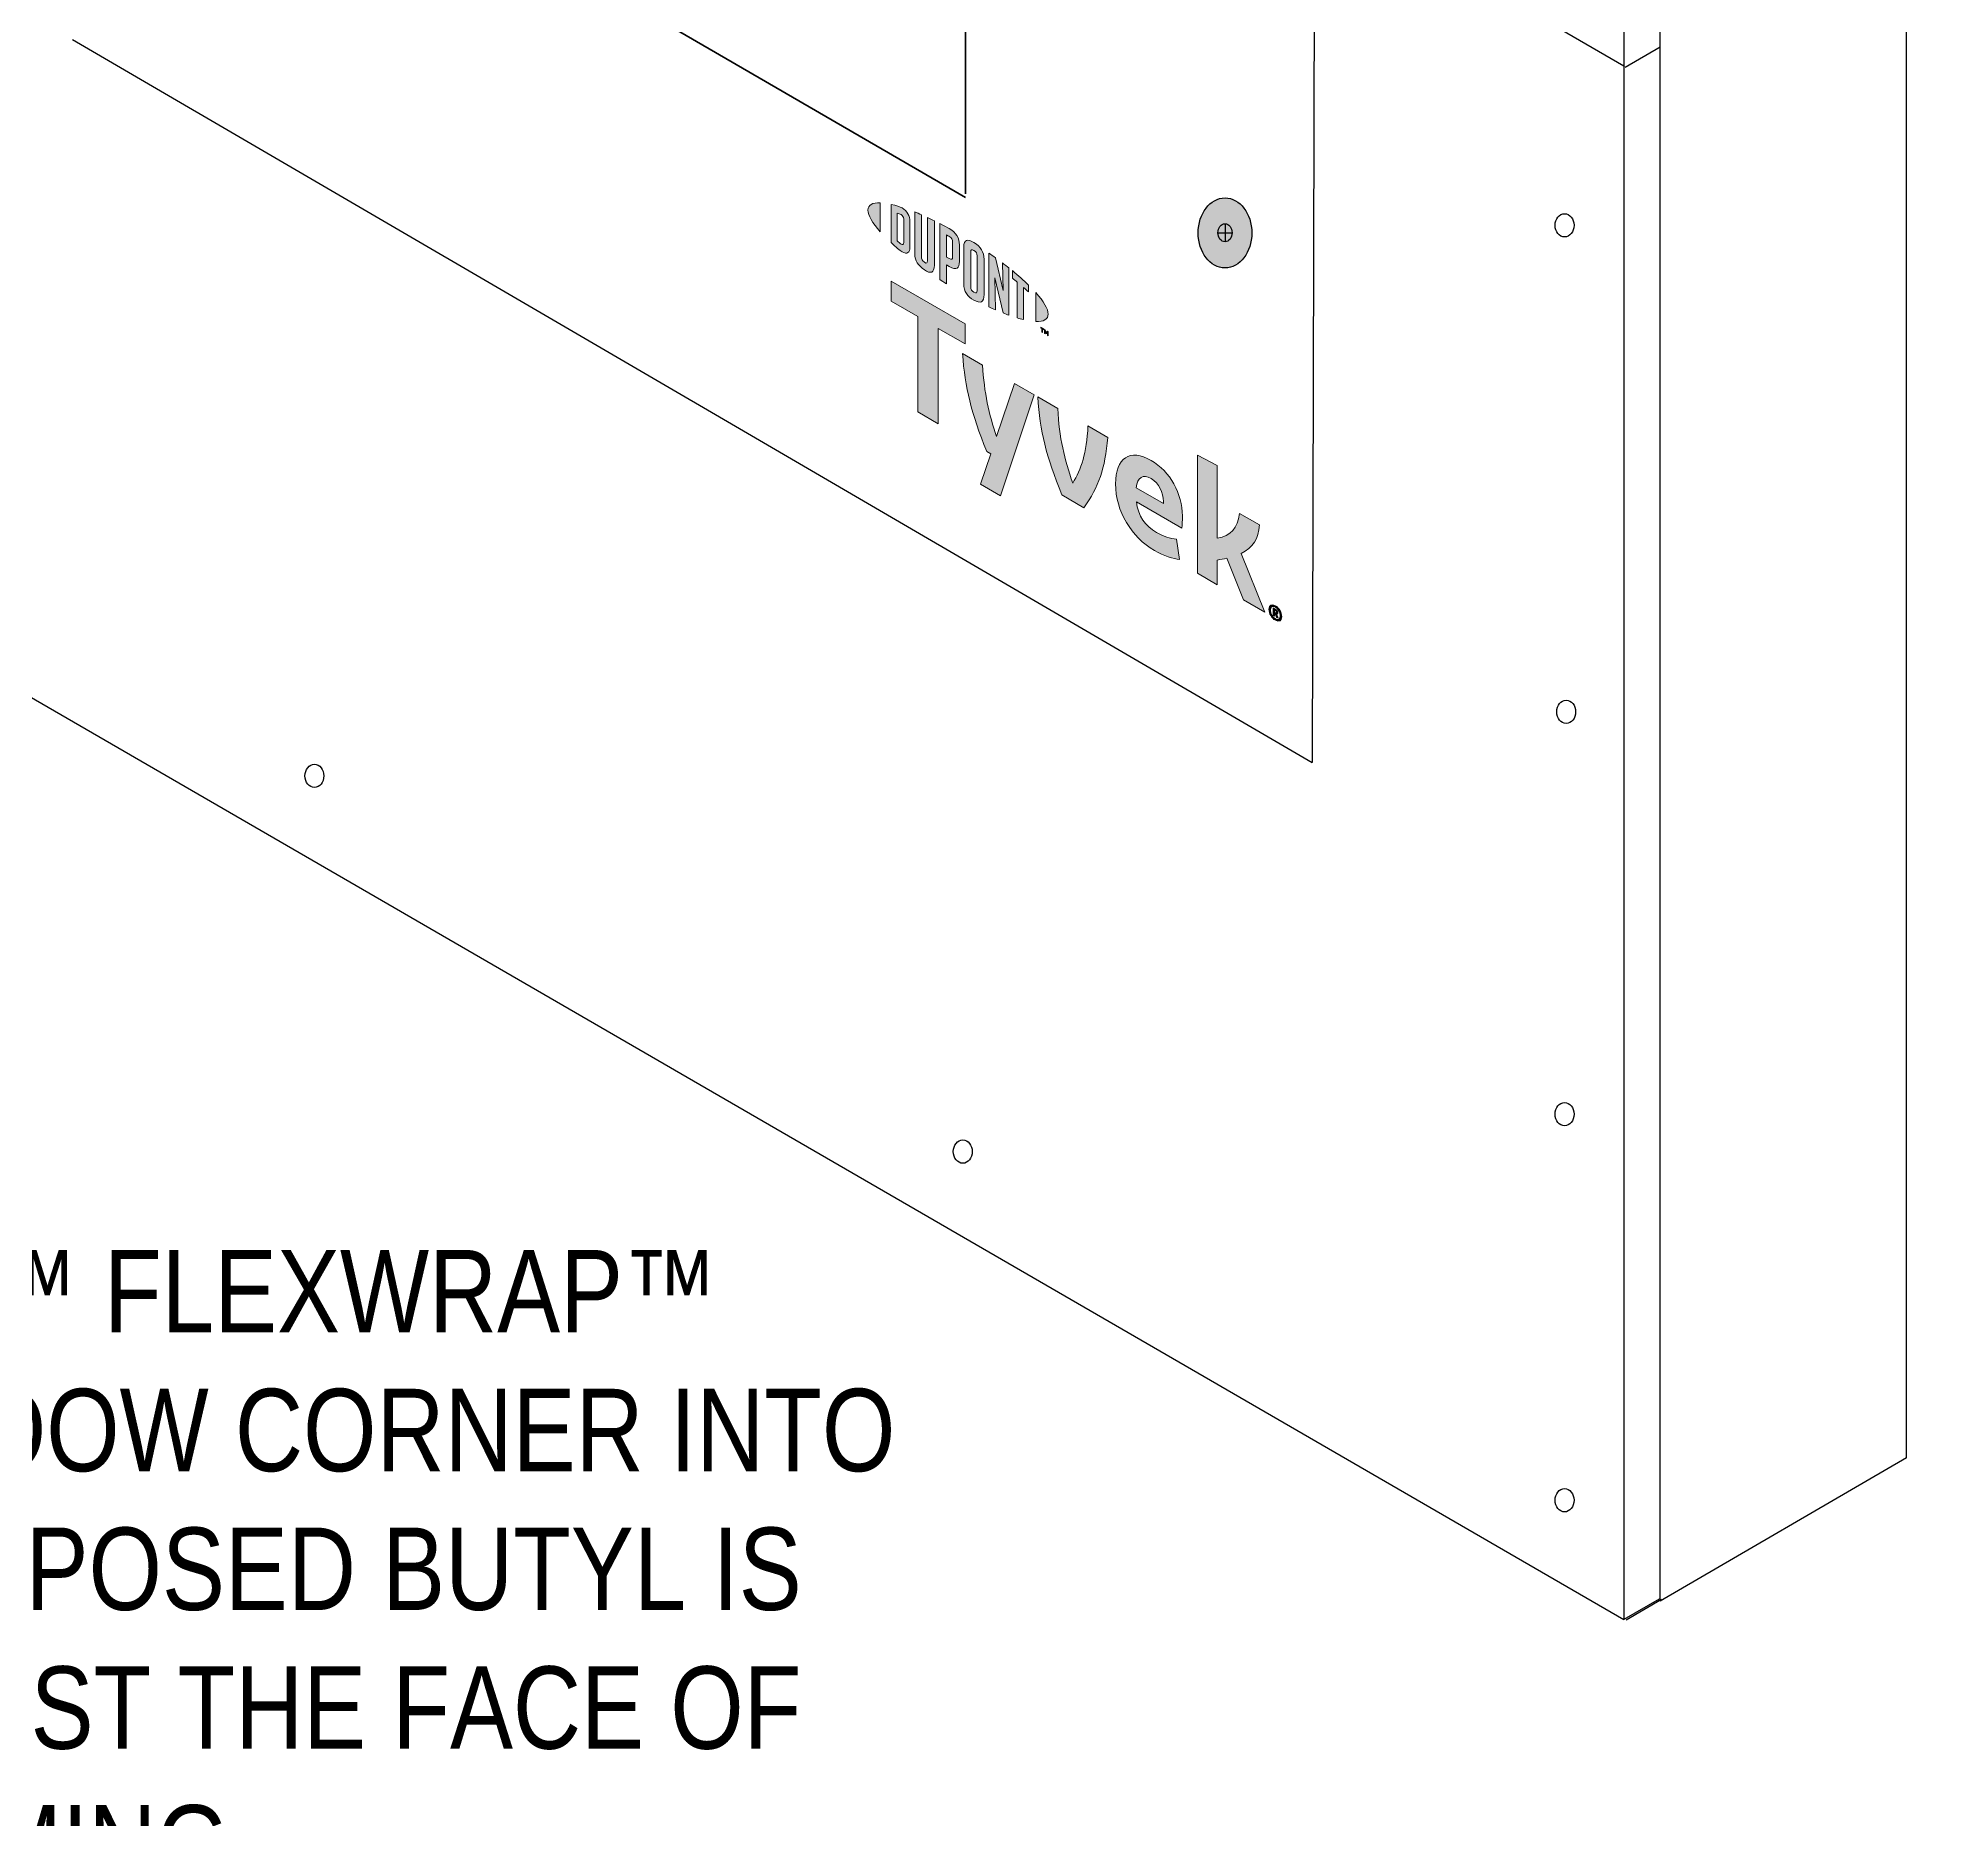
# Model space of a CAD drawing. Extents: x -1392 to 5791, y -3809 to 1722.
# Drawn here: x -924.9 to -663.8, y -48.7 to 194.6 of the extents above; entities that cross this region are included whole.
import ezdxf

# ---------------------------------------------------------------- set-up
doc = ezdxf.new("R2010")
doc.units = 0
doc.header["$MEASUREMENT"] = 0
for name, color, linetype, lineweight in [('.ATI-TEXT', 7, 'Continuous', 0), ('G-ANNO-TTLB', 7, 'Continuous', 0), ('TYVEK', 7, 'Continuous', 0), ('WALL SCRATCH', 7, 'Continuous', 0), ('X-REF - TRACED', 7, 'Continuous', 0)]:
    doc.layers.add(name, color=color, linetype=linetype, lineweight=lineweight)

# ---------------------------------------------------------------- blocks, each defined once
blk = doc.blocks.new('Block_42')
at = {"layer": '.ATI-TEXT', "char_height": 0.2, "attachment_point": 7}
for s, insert in [('\\C18;\\c0;\\FArial Narrow|b0|i0|c1;\\H11.249999;\\W1.000000;PLACE DUPONT™ FLEXWRAP™', (-1032.56, 17.71)), ('\\C18;\\c0;\\FArial Narrow|b0|i0|c1;\\H11.249999;\\W1.000000;RECESSED WINDOW CORNER INTO', (-1032.56, -1.24)), ('\\C18;\\c0;\\FArial Narrow|b0|i0|c1;\\H11.249999;\\W1.000000;OPENING  SO EXPOSED BUTYL IS', (-1032.56, -20.19)), ('\\C18;\\c0;\\FArial Narrow|b0|i0|c1;\\H11.249999;\\W1.000000;ADHERED AGAINST THE FACE OF', (-1032.55, -39.14)), ('\\C18;\\c0;\\FArial Narrow|b0|i0|c1;\\H11.249999;\\W1.000000;RECESSED FRAMING.', (-1032.56, -58.09))]:
    blk.add_mtext(s, dxfattribs=dict(at, insert=insert))
blk = doc.blocks.new('Block_291')
at = {"layer": 'WALL SCRATCH', "true_color": 0x003b71, "transparency": 33554687}
h = blk.add_hatch(color=156, dxfattribs=at)
h.dxf.hatch_style = 2
edge = h.paths.add_edge_path()
edge.add_ellipse((-911.17, 349.57), major_axis=(0, 4.78), ratio=0.766948, start_angle=0, end_angle=360)
at = {"layer": 'WALL SCRATCH', "color": 18, "lineweight": 25, "true_color": 0x080808}
for p, q in [((-911.17, 350.84), (-911.17, 348.37)), ((-912.15, 349.6), (-910.2, 349.6))]:
    blk.add_line(p, q, dxfattribs=at)
at = {"layer": 'WALL SCRATCH', "color": 8, "lineweight": 25, "true_color": 0x808080}
blk.add_lwpolyline([(-911.69, 353.99)], dxfattribs=at)
at = {"layer": 'WALL SCRATCH', "color": 18, "lineweight": 25, "true_color": 0x000000}
blk.add_ellipse((-911.17, 349.57), major_axis=(0, 4.78), ratio=0.766948, dxfattribs=at)
at = {"layer": 'WALL SCRATCH', "color": 18, "lineweight": 25, "true_color": 0x080808}
blk.add_ellipse((-911.17, 349.6), major_axis=(0, 1.23), ratio=0.788846, dxfattribs=at)
blk = doc.blocks.new('Block_292')
at = {"layer": 'WALL SCRATCH', "true_color": 0x003b71, "transparency": 33554687}
h = blk.add_hatch(color=156, dxfattribs=at)
h.dxf.hatch_style = 2
edge = h.paths.add_edge_path()
edge.add_ellipse((-911.17, 452.35), major_axis=(0, 4.78), ratio=0.766948, start_angle=0, end_angle=360)
at = {"layer": 'WALL SCRATCH', "color": 18, "lineweight": 25, "true_color": 0x080808}
blk.add_line((-911.17, 453.61), (-911.17, 451.14), dxfattribs=at)
at = {"layer": 'WALL SCRATCH', "color": 18, "lineweight": 25, "true_color": 0x000000}
blk.add_ellipse((-911.17, 452.35), major_axis=(0, 4.78), ratio=0.766948, dxfattribs=at)
at = {"layer": 'WALL SCRATCH', "color": 18, "lineweight": 25, "true_color": 0x080808}
blk.add_ellipse((-911.17, 452.38), major_axis=(0, 1.23), ratio=0.788846, dxfattribs=at)
blk = doc.blocks.new('Block_293')
at = {"layer": 'WALL SCRATCH', "true_color": 0x003b71, "transparency": 33554687}
h = blk.add_hatch(color=156, dxfattribs=at)
h.dxf.hatch_style = 2
edge = h.paths.add_edge_path()
edge.add_ellipse((-911.17, 246.8), major_axis=(0, 4.78), ratio=0.766948, start_angle=0, end_angle=360)
at = {"layer": 'WALL SCRATCH', "color": 18, "lineweight": 25, "true_color": 0x080808}
for p, q in [((-911.17, 248.06), (-911.17, 245.59)), ((-912.15, 246.83), (-910.2, 246.83))]:
    blk.add_line(p, q, dxfattribs=at)
at = {"layer": 'WALL SCRATCH', "color": 8, "lineweight": 25, "true_color": 0x808080}
blk.add_lwpolyline([(-911.69, 241.69)], dxfattribs=at)
at = {"layer": 'WALL SCRATCH', "color": 18, "lineweight": 25, "true_color": 0x000000}
blk.add_ellipse((-911.17, 246.8), major_axis=(0, 4.78), ratio=0.766948, dxfattribs=at)
at = {"layer": 'WALL SCRATCH', "color": 18, "lineweight": 25, "true_color": 0x080808}
blk.add_ellipse((-911.17, 246.83), major_axis=(0, 1.23), ratio=0.788846, dxfattribs=at)
blk = doc.blocks.new('Block_290')
at = {"layer": 'WALL SCRATCH'}
for name in ['Block_292', 'Block_291', 'Block_293']:
    blk.add_blockref(name, (0, 0), dxfattribs=at)
blk = doc.blocks.new('Block_295')
at = {"layer": 'WALL SCRATCH', "true_color": 0x003b71, "transparency": 33554687}
h = blk.add_hatch(color=156, dxfattribs=at)
h.dxf.hatch_style = 2
edge = h.paths.add_edge_path()
edge.add_ellipse((-762.79, 267.37), major_axis=(0, 4.78), ratio=0.766948, start_angle=0, end_angle=360)
at = {"layer": 'WALL SCRATCH', "color": 18, "lineweight": 25, "true_color": 0x080808}
for p, q in [((-763.77, 267.39), (-761.82, 267.39)), ((-762.79, 268.63), (-762.79, 266.16))]:
    blk.add_line(p, q, dxfattribs=at)
at = {"layer": 'WALL SCRATCH', "color": 8, "lineweight": 25, "true_color": 0x808080}
blk.add_lwpolyline([(-763.31, 271.78)], dxfattribs=at)
at = {"layer": 'WALL SCRATCH', "color": 18, "lineweight": 25, "true_color": 0x000000}
blk.add_ellipse((-762.79, 267.37), major_axis=(0, 4.78), ratio=0.766948, dxfattribs=at)
at = {"layer": 'WALL SCRATCH', "color": 18, "lineweight": 25, "true_color": 0x080808}
blk.add_ellipse((-762.79, 267.39), major_axis=(0, 1.23), ratio=0.788846, dxfattribs=at)
blk = doc.blocks.new('Block_296')
at = {"layer": 'WALL SCRATCH', "true_color": 0x003b71, "transparency": 33554687}
h = blk.add_hatch(color=156, dxfattribs=at)
h.dxf.hatch_style = 2
edge = h.paths.add_edge_path()
edge.add_ellipse((-762.79, 366.73), major_axis=(0, 4.78), ratio=0.766948, start_angle=0, end_angle=360)
at = {"layer": 'WALL SCRATCH', "color": 18, "lineweight": 25, "true_color": 0x080808}
blk.add_line((-762.79, 368), (-762.79, 365.53), dxfattribs=at)
at = {"layer": 'WALL SCRATCH', "color": 18, "lineweight": 25, "true_color": 0x000000}
blk.add_ellipse((-762.79, 366.73), major_axis=(0, 4.78), ratio=0.766948, dxfattribs=at)
at = {"layer": 'WALL SCRATCH', "color": 18, "lineweight": 25, "true_color": 0x080808}
blk.add_ellipse((-762.79, 366.76), major_axis=(0, 1.23), ratio=0.788846, dxfattribs=at)
blk = doc.blocks.new('Block_297')
at = {"layer": 'WALL SCRATCH', "true_color": 0x003b71, "transparency": 33554687}
h = blk.add_hatch(color=156, dxfattribs=at)
h.dxf.hatch_style = 2
edge = h.paths.add_edge_path()
edge.add_ellipse((-762.79, 168), major_axis=(0, 4.78), ratio=0.766948, start_angle=0, end_angle=360)
at = {"layer": 'WALL SCRATCH', "color": 18, "lineweight": 25, "true_color": 0x080808}
for p, q in [((-763.77, 168.03), (-761.82, 168.03)), ((-762.79, 169.26), (-762.79, 166.79))]:
    blk.add_line(p, q, dxfattribs=at)
at = {"layer": 'WALL SCRATCH', "color": 8, "lineweight": 25, "true_color": 0x808080}
blk.add_lwpolyline([(-763.31, 162.89)], dxfattribs=at)
at = {"layer": 'WALL SCRATCH', "color": 18, "lineweight": 25, "true_color": 0x000000}
blk.add_ellipse((-762.79, 168), major_axis=(0, 4.78), ratio=0.766948, dxfattribs=at)
at = {"layer": 'WALL SCRATCH', "color": 18, "lineweight": 25, "true_color": 0x080808}
blk.add_ellipse((-762.79, 168.03), major_axis=(0, 1.23), ratio=0.788846, dxfattribs=at)
blk = doc.blocks.new('Block_294')
at = {"layer": 'WALL SCRATCH'}
for name in ['Block_296', 'Block_295', 'Block_297']:
    blk.add_blockref(name, (0, 0), dxfattribs=at)
blk = doc.blocks.new('Block_289')
at = {"layer": 'WALL SCRATCH'}
for name in ['Block_290', 'Block_294']:
    blk.add_blockref(name, (0, 0), dxfattribs=at)
blk = doc.blocks.new('Block_702')
at = {"layer": 'X-REF - TRACED', "true_color": 0x848484, "transparency": 33554687}
h = blk.add_hatch(color=252, dxfattribs=at)
h.dxf.hatch_style = 2
edge = h.paths.add_edge_path()
edge.add_spline(control_points=[(-811.55, 171.12), (-811.55, 170.4), (-810.93, 169.37), (-809.87, 168.17), (-809.87, 168.17), (-809.87, 172.12), (-809.87, 172.12), (-810.93, 172.16), (-811.55, 171.84), (-811.55, 171.12)], knot_values=[0, 0, 0, 0, 1, 1, 1, 2, 2, 2, 3, 3, 3, 3], degree=3, periodic=0)
h = blk.add_hatch(color=252, dxfattribs=at)
h.dxf.hatch_style = 2
edge = h.paths.add_edge_path()
edge.add_spline(control_points=[(-806.66, 166.69), (-806.66, 166.39), (-806.82, 166.38), (-807.01, 166.49), (-807.16, 166.57), (-807.39, 166.77), (-807.57, 166.93), (-807.57, 166.93), (-807.57, 170.7), (-807.57, 170.7), (-807.39, 170.65), (-807.16, 170.58), (-807.01, 170.5), (-806.82, 170.39), (-806.66, 170.19), (-806.66, 169.89), (-806.66, 169.89), (-806.66, 166.69), (-806.66, 166.69)], knot_values=[0, 0, 0, 0, 1, 1, 1, 2, 2, 2, 3, 3, 3, 4, 4, 4, 5, 5, 5, 6, 6, 6, 6], degree=3, periodic=0)
edge = h.paths.add_edge_path()
edge.add_spline(control_points=[(-806.89, 171.41), (-807.18, 171.58), (-807.61, 171.73), (-808.39, 171.9), (-808.39, 171.9), (-808.39, 166.68), (-808.39, 166.68), (-807.71, 166.05), (-807.18, 165.6), (-806.89, 165.43), (-806.2, 165.04), (-805.81, 165.29), (-805.81, 166.07), (-805.81, 166.07), (-805.81, 169.54), (-805.81, 169.54), (-805.81, 170.31), (-806.2, 171.01), (-806.89, 171.41)], knot_values=[0, 0, 0, 0, 1, 1, 1, 2, 2, 2, 3, 3, 3, 4, 4, 4, 5, 5, 5, 6, 6, 6, 6], degree=3, periodic=0)
h = blk.add_hatch(color=252, dxfattribs=at)
h.dxf.hatch_style = 2
edge = h.paths.add_edge_path()
edge.add_spline(control_points=[(-803.42, 164.21), (-803.42, 163.9), (-803.51, 163.76), (-803.84, 164), (-804.16, 164.23), (-804.25, 164.44), (-804.25, 164.8), (-804.25, 164.8), (-804.25, 170.48), (-804.25, 170.48), (-804.46, 170.58), (-804.94, 170.78), (-805.15, 170.87), (-805.15, 170.87), (-805.15, 165.11), (-805.15, 165.11), (-805.15, 164.2), (-804.76, 163.62), (-803.84, 162.96), (-803, 162.37), (-802.48, 162.56), (-802.48, 163.58), (-802.48, 163.58), (-802.48, 169.65), (-802.48, 169.65), (-802.66, 169.74), (-803.23, 170.02), (-803.42, 170.1), (-803.42, 170.1), (-803.42, 164.21), (-803.42, 164.21)], knot_values=[0, 0, 0, 0, 1, 1, 1, 2, 2, 2, 3, 3, 3, 4, 4, 4, 5, 5, 5, 6, 6, 6, 7, 7, 7, 8, 8, 8, 9, 9, 9, 10, 10, 10, 10], degree=3, periodic=0)
h = blk.add_hatch(color=252, dxfattribs=at)
h.dxf.hatch_style = 2
edge = h.paths.add_edge_path()
edge.add_spline(control_points=[(-800, 164.73), (-800, 164.4), (-800.1, 164.29), (-800.48, 164.51), (-800.48, 164.51), (-800.81, 164.7), (-800.81, 164.7), (-800.81, 164.7), (-800.81, 167.72), (-800.81, 167.72), (-800.66, 167.64), (-800.59, 167.6), (-800.5, 167.55), (-800.09, 167.31), (-800, 167.08), (-800, 166.75), (-800, 166.75), (-800, 164.73), (-800, 164.73)], knot_values=[0, 0, 0, 0, 1, 1, 1, 2, 2, 2, 3, 3, 3, 4, 4, 4, 5, 5, 5, 6, 6, 6, 6], degree=3, periodic=0)
edge = h.paths.add_edge_path()
edge.add_spline(control_points=[(-800.44, 168.59), (-800.61, 168.68), (-801.2, 169), (-801.75, 169.28), (-801.75, 169.28), (-801.75, 161.63), (-801.75, 161.63), (-801.56, 161.51), (-801.07, 161.2), (-800.81, 161.04), (-800.81, 161.04), (-800.81, 163.64), (-800.81, 163.64), (-800.81, 163.64), (-800.44, 163.43), (-800.44, 163.43), (-799.46, 162.86), (-799.05, 163.13), (-799.05, 164.1), (-799.05, 164.1), (-799.05, 166.36), (-799.05, 166.36), (-799.05, 167.31), (-799.51, 168.05), (-800.44, 168.59)], knot_values=[0, 0, 0, 0, 1, 1, 1, 2, 2, 2, 3, 3, 3, 4, 4, 4, 5, 5, 5, 6, 6, 6, 7, 7, 7, 8, 8, 8, 8], degree=3, periodic=0)
h = blk.add_hatch(color=252, dxfattribs=at)
h.dxf.hatch_style = 2
edge = h.paths.add_edge_path()
edge.add_spline(control_points=[(-796.65, 160.12), (-796.65, 159.82), (-796.74, 159.71), (-797.07, 159.9), (-797.41, 160.08), (-797.5, 160.3), (-797.5, 160.62), (-797.5, 160.62), (-797.5, 165.39), (-797.5, 165.39), (-797.5, 165.7), (-797.41, 165.82), (-797.07, 165.61), (-796.74, 165.41), (-796.65, 165.2), (-796.65, 164.89), (-796.65, 164.89), (-796.65, 160.12), (-796.65, 160.12)], knot_values=[0, 0, 0, 0, 1, 1, 1, 2, 2, 2, 3, 3, 3, 4, 4, 4, 5, 5, 5, 6, 6, 6, 6], degree=3, periodic=0)
edge = h.paths.add_edge_path()
edge.add_spline(control_points=[(-797.07, 166.68), (-797.94, 167.23), (-798.46, 167.09), (-798.46, 166.08), (-798.46, 166.08), (-798.46, 161.08), (-798.46, 161.08), (-798.46, 160.01), (-797.99, 159.3), (-797.07, 158.82), (-796.17, 158.35), (-795.7, 158.47), (-795.7, 159.6), (-795.7, 159.6), (-795.7, 164.38), (-795.7, 164.38), (-795.7, 165.46), (-796.13, 166.09), (-797.07, 166.68)], knot_values=[0, 0, 0, 0, 1, 1, 1, 2, 2, 2, 3, 3, 3, 4, 4, 4, 5, 5, 5, 6, 6, 6, 6], degree=3, periodic=0)
h = blk.add_hatch(color=252, dxfattribs=at)
h.dxf.hatch_style = 2
edge = h.paths.add_edge_path()
edge.add_spline(control_points=[(-793.1, 160.13), (-793.1, 160.13), (-794.14, 164.62), (-794.14, 164.62), (-794.42, 164.82), (-794.76, 165.07), (-795.03, 165.25), (-795.03, 165.25), (-795.03, 157.9), (-795.03, 157.9), (-794.84, 157.81), (-794.37, 157.6), (-794.13, 157.5), (-794.13, 157.5), (-794.2, 161.87), (-794.2, 161.87), (-794.2, 161.87), (-793.1, 157.07), (-793.1, 157.07), (-792.86, 156.98), (-792.52, 156.85), (-792.3, 156.77), (-792.3, 156.77), (-792.3, 163.23), (-792.3, 163.23), (-792.53, 163.41), (-792.96, 163.74), (-793.16, 163.9), (-793.16, 163.9), (-793.1, 160.13), (-793.1, 160.13)], knot_values=[0, 0, 0, 0, 1, 1, 1, 2, 2, 2, 3, 3, 3, 4, 4, 4, 5, 5, 5, 6, 6, 6, 7, 7, 7, 8, 8, 8, 9, 9, 9, 10, 10, 10, 10], degree=3, periodic=0)
h = blk.add_hatch(color=252, dxfattribs=at)
h.dxf.hatch_style = 2
edge = h.paths.add_edge_path()
edge.add_spline(control_points=[(-791.83, 161.83), (-791.6, 161.65), (-791.37, 161.46), (-791.15, 161.28), (-791.15, 161.28), (-791.15, 156.39), (-791.15, 156.39), (-790.94, 156.33), (-790.56, 156.22), (-790.31, 156.16), (-790.31, 156.16), (-790.31, 160.56), (-790.31, 160.56), (-790.07, 160.35), (-789.84, 160.14), (-789.63, 159.95), (-789.63, 159.95), (-789.63, 160.89), (-789.63, 160.89), (-790.29, 161.54), (-791, 162.17), (-791.83, 162.85), (-791.83, 162.85), (-791.83, 161.83), (-791.83, 161.83)], knot_values=[0, 0, 0, 0, 1, 1, 1, 2, 2, 2, 3, 3, 3, 4, 4, 4, 5, 5, 5, 6, 6, 6, 7, 7, 7, 8, 8, 8, 8], degree=3, periodic=0)
h = blk.add_hatch(color=252, dxfattribs=at)
h.dxf.hatch_style = 2
edge = h.paths.add_edge_path()
edge.add_spline(control_points=[(-786.94, 156.92), (-786.94, 156.19), (-787.55, 155.87), (-788.62, 155.91), (-788.62, 155.91), (-788.62, 159.85), (-788.62, 159.85), (-787.55, 158.66), (-786.94, 157.63), (-786.94, 156.92)], knot_values=[0, 0, 0, 0, 1, 1, 1, 2, 2, 2, 3, 3, 3, 3], degree=3, periodic=0)
h = blk.add_hatch(color=252, dxfattribs=at)
h.dxf.hatch_style = 2
edge = h.paths.add_edge_path()
edge.add_spline(control_points=[(-787.44, 154.83), (-787.44, 154.83), (-787.34, 154.77), (-787.34, 154.77), (-787.34, 154.77), (-787.19, 154.42), (-787.19, 154.42), (-787.19, 154.42), (-787.04, 154.6), (-787.04, 154.6), (-787.04, 154.6), (-786.94, 154.54), (-786.94, 154.54), (-786.94, 154.54), (-786.94, 153.97), (-786.94, 153.97), (-786.94, 153.97), (-787.03, 154.03), (-787.03, 154.03), (-787.03, 154.03), (-787.03, 154.43), (-787.03, 154.43), (-787.03, 154.43), (-787.18, 154.25), (-787.18, 154.25), (-787.18, 154.25), (-787.19, 154.25), (-787.19, 154.25), (-787.19, 154.25), (-787.35, 154.61), (-787.35, 154.61), (-787.35, 154.61), (-787.35, 154.21), (-787.35, 154.21), (-787.35, 154.21), (-787.44, 154.26), (-787.44, 154.26), (-787.44, 154.26), (-787.44, 154.83), (-787.44, 154.83)], knot_values=[0, 0, 0, 0, 1, 1, 1, 2, 2, 2, 3, 3, 3, 4, 4, 4, 5, 5, 5, 6, 6, 6, 7, 7, 7, 8, 8, 8, 9, 9, 9, 10, 10, 10, 11, 11, 11, 12, 12, 12, 13, 13, 13, 13], degree=3, periodic=0)
edge = h.paths.add_edge_path()
edge.add_spline(control_points=[(-787.79, 154.93), (-787.79, 154.93), (-787.94, 155.02), (-787.94, 155.02), (-787.94, 155.02), (-787.94, 155.12), (-787.94, 155.12), (-787.94, 155.12), (-787.54, 154.89), (-787.54, 154.89), (-787.54, 154.89), (-787.54, 154.79), (-787.54, 154.79), (-787.54, 154.79), (-787.7, 154.88), (-787.7, 154.88), (-787.7, 154.88), (-787.7, 154.41), (-787.7, 154.41), (-787.7, 154.41), (-787.79, 154.47), (-787.79, 154.47), (-787.79, 154.47), (-787.79, 154.93), (-787.79, 154.93)], knot_values=[0, 0, 0, 0, 1, 1, 1, 2, 2, 2, 3, 3, 3, 4, 4, 4, 5, 5, 5, 6, 6, 6, 7, 7, 7, 8, 8, 8, 8], degree=3, periodic=0)
at = {"layer": 'X-REF - TRACED'}
for points, knots in [([(-811.55, 171.12), (-811.55, 170.4), (-810.93, 169.37), (-809.87, 168.17), (-809.87, 168.17), (-809.87, 172.12), (-809.87, 172.12), (-810.93, 172.16), (-811.55, 171.84), (-811.55, 171.12)], [0, 0, 0, 0, 1, 1, 1, 2, 2, 2, 3, 3, 3, 3]), ([(-806.89, 171.41), (-807.18, 171.58), (-807.61, 171.73), (-808.39, 171.9), (-808.39, 171.9), (-808.39, 166.68), (-808.39, 166.68), (-807.71, 166.05), (-807.18, 165.6), (-806.89, 165.43), (-806.2, 165.04), (-805.81, 165.29), (-805.81, 166.07), (-805.81, 166.07), (-805.81, 169.54), (-805.81, 169.54), (-805.81, 170.31), (-806.2, 171.01), (-806.89, 171.41)], [0, 0, 0, 0, 1, 1, 1, 2, 2, 2, 3, 3, 3, 4, 4, 4, 5, 5, 5, 6, 6, 6, 6]), ([(-806.66, 166.69), (-806.66, 166.39), (-806.82, 166.38), (-807.01, 166.49), (-807.16, 166.57), (-807.39, 166.77), (-807.57, 166.93), (-807.57, 166.93), (-807.57, 170.7), (-807.57, 170.7), (-807.39, 170.65), (-807.16, 170.58), (-807.01, 170.5), (-806.82, 170.39), (-806.66, 170.19), (-806.66, 169.89), (-806.66, 169.89), (-806.66, 166.69), (-806.66, 166.69)], [0, 0, 0, 0, 1, 1, 1, 2, 2, 2, 3, 3, 3, 4, 4, 4, 5, 5, 5, 6, 6, 6, 6]), ([(-803.42, 164.21), (-803.42, 163.9), (-803.51, 163.76), (-803.84, 164), (-804.16, 164.23), (-804.25, 164.44), (-804.25, 164.8), (-804.25, 164.8), (-804.25, 170.48), (-804.25, 170.48), (-804.46, 170.58), (-804.94, 170.78), (-805.15, 170.87), (-805.15, 170.87), (-805.15, 165.11), (-805.15, 165.11), (-805.15, 164.2), (-804.76, 163.62), (-803.84, 162.96), (-803, 162.37), (-802.48, 162.56), (-802.48, 163.58), (-802.48, 163.58), (-802.48, 169.65), (-802.48, 169.65), (-802.66, 169.74), (-803.23, 170.02), (-803.42, 170.1), (-803.42, 170.1), (-803.42, 164.21), (-803.42, 164.21)], [0, 0, 0, 0, 1, 1, 1, 2, 2, 2, 3, 3, 3, 4, 4, 4, 5, 5, 5, 6, 6, 6, 7, 7, 7, 8, 8, 8, 9, 9, 9, 10, 10, 10, 10]), ([(-800.44, 168.59), (-800.61, 168.68), (-801.2, 169), (-801.75, 169.28), (-801.75, 169.28), (-801.75, 161.63), (-801.75, 161.63), (-801.56, 161.51), (-801.07, 161.2), (-800.81, 161.04), (-800.81, 161.04), (-800.81, 163.64), (-800.81, 163.64), (-800.81, 163.64), (-800.44, 163.43), (-800.44, 163.43), (-799.46, 162.86), (-799.05, 163.13), (-799.05, 164.1), (-799.05, 164.1), (-799.05, 166.36), (-799.05, 166.36), (-799.05, 167.31), (-799.51, 168.05), (-800.44, 168.59)], [0, 0, 0, 0, 1, 1, 1, 2, 2, 2, 3, 3, 3, 4, 4, 4, 5, 5, 5, 6, 6, 6, 7, 7, 7, 8, 8, 8, 8]), ([(-800, 164.73), (-800, 164.4), (-800.1, 164.29), (-800.48, 164.51), (-800.48, 164.51), (-800.81, 164.7), (-800.81, 164.7), (-800.81, 164.7), (-800.81, 167.72), (-800.81, 167.72), (-800.66, 167.64), (-800.59, 167.6), (-800.5, 167.55), (-800.09, 167.31), (-800, 167.08), (-800, 166.75), (-800, 166.75), (-800, 164.73), (-800, 164.73)], [0, 0, 0, 0, 1, 1, 1, 2, 2, 2, 3, 3, 3, 4, 4, 4, 5, 5, 5, 6, 6, 6, 6]), ([(-797.07, 166.68), (-797.94, 167.23), (-798.46, 167.09), (-798.46, 166.08), (-798.46, 166.08), (-798.46, 161.08), (-798.46, 161.08), (-798.46, 160.01), (-797.99, 159.3), (-797.07, 158.82), (-796.17, 158.35), (-795.7, 158.47), (-795.7, 159.6), (-795.7, 159.6), (-795.7, 164.38), (-795.7, 164.38), (-795.7, 165.46), (-796.13, 166.09), (-797.07, 166.68)], [0, 0, 0, 0, 1, 1, 1, 2, 2, 2, 3, 3, 3, 4, 4, 4, 5, 5, 5, 6, 6, 6, 6]), ([(-796.65, 160.12), (-796.65, 159.82), (-796.74, 159.71), (-797.07, 159.9), (-797.41, 160.08), (-797.5, 160.3), (-797.5, 160.62), (-797.5, 160.62), (-797.5, 165.39), (-797.5, 165.39), (-797.5, 165.7), (-797.41, 165.82), (-797.07, 165.61), (-796.74, 165.41), (-796.65, 165.2), (-796.65, 164.89), (-796.65, 164.89), (-796.65, 160.12), (-796.65, 160.12)], [0, 0, 0, 0, 1, 1, 1, 2, 2, 2, 3, 3, 3, 4, 4, 4, 5, 5, 5, 6, 6, 6, 6]), ([(-793.1, 160.13), (-793.1, 160.13), (-794.14, 164.62), (-794.14, 164.62), (-794.42, 164.82), (-794.76, 165.07), (-795.03, 165.25), (-795.03, 165.25), (-795.03, 157.9), (-795.03, 157.9), (-794.84, 157.81), (-794.37, 157.6), (-794.13, 157.5), (-794.13, 157.5), (-794.2, 161.87), (-794.2, 161.87), (-794.2, 161.87), (-793.1, 157.07), (-793.1, 157.07), (-792.86, 156.98), (-792.52, 156.85), (-792.3, 156.77), (-792.3, 156.77), (-792.3, 163.23), (-792.3, 163.23), (-792.53, 163.41), (-792.96, 163.74), (-793.16, 163.9), (-793.16, 163.9), (-793.1, 160.13), (-793.1, 160.13)], [0, 0, 0, 0, 1, 1, 1, 2, 2, 2, 3, 3, 3, 4, 4, 4, 5, 5, 5, 6, 6, 6, 7, 7, 7, 8, 8, 8, 9, 9, 9, 10, 10, 10, 10]), ([(-791.83, 161.83), (-791.6, 161.65), (-791.37, 161.46), (-791.15, 161.28), (-791.15, 161.28), (-791.15, 156.39), (-791.15, 156.39), (-790.94, 156.33), (-790.56, 156.22), (-790.31, 156.16), (-790.31, 156.16), (-790.31, 160.56), (-790.31, 160.56), (-790.07, 160.35), (-789.84, 160.14), (-789.63, 159.95), (-789.63, 159.95), (-789.63, 160.89), (-789.63, 160.89), (-790.29, 161.54), (-791, 162.17), (-791.83, 162.85), (-791.83, 162.85), (-791.83, 161.83), (-791.83, 161.83)], [0, 0, 0, 0, 1, 1, 1, 2, 2, 2, 3, 3, 3, 4, 4, 4, 5, 5, 5, 6, 6, 6, 7, 7, 7, 8, 8, 8, 8]), ([(-786.94, 156.92), (-786.94, 156.19), (-787.55, 155.87), (-788.62, 155.91), (-788.62, 155.91), (-788.62, 159.85), (-788.62, 159.85), (-787.55, 158.66), (-786.94, 157.63), (-786.94, 156.92)], [0, 0, 0, 0, 1, 1, 1, 2, 2, 2, 3, 3, 3, 3]), ([(-787.79, 154.93), (-787.79, 154.93), (-787.94, 155.02), (-787.94, 155.02), (-787.94, 155.02), (-787.94, 155.12), (-787.94, 155.12), (-787.94, 155.12), (-787.54, 154.89), (-787.54, 154.89), (-787.54, 154.89), (-787.54, 154.79), (-787.54, 154.79), (-787.54, 154.79), (-787.7, 154.88), (-787.7, 154.88), (-787.7, 154.88), (-787.7, 154.41), (-787.7, 154.41), (-787.7, 154.41), (-787.79, 154.47), (-787.79, 154.47), (-787.79, 154.47), (-787.79, 154.93), (-787.79, 154.93)], [0, 0, 0, 0, 1, 1, 1, 2, 2, 2, 3, 3, 3, 4, 4, 4, 5, 5, 5, 6, 6, 6, 7, 7, 7, 8, 8, 8, 8]), ([(-787.44, 154.83), (-787.44, 154.83), (-787.34, 154.77), (-787.34, 154.77), (-787.34, 154.77), (-787.19, 154.42), (-787.19, 154.42), (-787.19, 154.42), (-787.04, 154.6), (-787.04, 154.6), (-787.04, 154.6), (-786.94, 154.54), (-786.94, 154.54), (-786.94, 154.54), (-786.94, 153.97), (-786.94, 153.97), (-786.94, 153.97), (-787.03, 154.03), (-787.03, 154.03), (-787.03, 154.03), (-787.03, 154.43), (-787.03, 154.43), (-787.03, 154.43), (-787.18, 154.25), (-787.18, 154.25), (-787.18, 154.25), (-787.19, 154.25), (-787.19, 154.25), (-787.19, 154.25), (-787.35, 154.61), (-787.35, 154.61), (-787.35, 154.61), (-787.35, 154.21), (-787.35, 154.21), (-787.35, 154.21), (-787.44, 154.26), (-787.44, 154.26), (-787.44, 154.26), (-787.44, 154.83), (-787.44, 154.83)], [0, 0, 0, 0, 1, 1, 1, 2, 2, 2, 3, 3, 3, 4, 4, 4, 5, 5, 5, 6, 6, 6, 7, 7, 7, 8, 8, 8, 9, 9, 9, 10, 10, 10, 11, 11, 11, 12, 12, 12, 13, 13, 13, 13])]:
    blk.add_open_spline(points, degree=3, knots=knots, dxfattribs=at)
blk = doc.blocks.new('Block_706')
at = {"layer": 'X-REF - TRACED', "true_color": 0x848484, "transparency": 33554687}
h = blk.add_hatch(color=252, dxfattribs=at)
h.dxf.hatch_style = 2
h.paths.add_polyline_path([(-798.29, 155.59), (-808.39, 161.42), (-808.39, 158.68), (-804.74, 156.57), (-804.74, 143.57), (-801.94, 141.95), (-801.94, 154.95), (-798.29, 152.84)])
h = blk.add_hatch(color=252, dxfattribs=at)
h.dxf.hatch_style = 2
edge = h.paths.add_edge_path()
edge.add_spline(control_points=[(-781.5, 141.64), (-781.68, 137.9), (-782.42, 135.72), (-783.58, 133.85), (-784.7, 137.04), (-785.42, 140.06), (-785.64, 144.03), (-785.64, 144.03), (-788.36, 145.61), (-788.36, 145.61), (-788.07, 140.92), (-787.19, 137.51), (-785.07, 132.22), (-785.07, 132.22), (-782.07, 130.48), (-782.07, 130.48), (-780.03, 133.37), (-779.18, 135.79), (-778.79, 140.08), (-778.79, 140.08), (-781.5, 141.64), (-781.5, 141.64)], knot_values=[0, 0, 0, 0, 1, 1, 1, 2, 2, 2, 3, 3, 3, 4, 4, 4, 5, 5, 5, 6, 6, 6, 7, 7, 7, 7], degree=3, periodic=0)
h = blk.add_hatch(color=252, dxfattribs=at)
h.dxf.hatch_style = 2
edge = h.paths.add_edge_path()
edge.add_spline(control_points=[(-774.93, 133.2), (-774.93, 133.2), (-771.2, 131.04), (-771.2, 131.04), (-771.2, 131.04), (-771.2, 131.31), (-771.2, 131.31), (-771.2, 132.57), (-771.79, 133.84), (-772.87, 134.46), (-774.01, 135.11), (-774.75, 134.62), (-774.93, 133.2)], knot_values=[0, 0, 0, 0, 1, 1, 1, 2, 2, 2, 3, 3, 3, 4, 4, 4, 4], degree=3, periodic=0)
edge = h.paths.add_edge_path()
edge.add_spline(control_points=[(-768.99, 123.42), (-769.85, 123.47), (-771.12, 123.89), (-772.42, 124.64), (-775.58, 126.47), (-777.73, 130), (-777.73, 133.74), (-777.73, 137.31), (-775.75, 138.6), (-772.87, 136.93), (-770.3, 135.45), (-768.61, 132.38), (-768.61, 129.37), (-768.61, 128.7), (-768.65, 128.13), (-768.69, 127.71), (-768.69, 127.71), (-774.89, 131.29), (-774.89, 131.29), (-774.64, 129.34), (-773.71, 128), (-772.14, 127.09), (-771.18, 126.54), (-770.26, 126.25), (-769.42, 126.17), (-769.42, 126.17), (-768.99, 123.42), (-768.99, 123.42)], knot_values=[0, 0, 0, 0, 1, 1, 1, 2, 2, 2, 3, 3, 3, 4, 4, 4, 5, 5, 5, 6, 6, 6, 7, 7, 7, 8, 8, 8, 9, 9, 9, 9], degree=3, periodic=0)
h = blk.add_hatch(color=252, dxfattribs=at)
h.dxf.hatch_style = 2
edge = h.paths.add_edge_path()
edge.add_spline(control_points=[(-760.59, 124.22), (-760.59, 124.22), (-757.34, 116.2), (-757.34, 116.2), (-757.34, 116.2), (-760.28, 117.9), (-760.28, 117.9), (-760.28, 117.9), (-762.53, 123.59), (-762.53, 123.59), (-762.95, 123.49), (-763.38, 123.4), (-763.85, 123.34), (-763.85, 123.34), (-763.85, 119.96), (-763.85, 119.96), (-763.85, 119.96), (-766.55, 121.53), (-766.55, 121.53), (-766.55, 121.53), (-766.55, 137.65), (-766.55, 137.65), (-766.55, 137.65), (-763.85, 136.24), (-763.85, 136.24), (-763.85, 136.24), (-763.85, 126.33), (-763.85, 126.33), (-762, 126.63), (-761.1, 127.69), (-760.79, 129.69), (-760.79, 129.69), (-758.1, 128.13), (-758.1, 128.13), (-758.16, 126.24), (-759.02, 125), (-760.59, 124.22)], knot_values=[0, 0, 0, 0, 1, 1, 1, 2, 2, 2, 3, 3, 3, 4, 4, 4, 5, 5, 5, 6, 6, 6, 7, 7, 7, 8, 8, 8, 9, 9, 9, 10, 10, 10, 11, 11, 11, 12, 12, 12, 12], degree=3, periodic=0)
at = {"layer": 'X-REF - TRACED'}
blk.add_lwpolyline([(-798.29, 155.59), (-808.39, 161.42), (-808.39, 158.68), (-804.74, 156.57), (-804.74, 143.57), (-801.94, 141.95), (-801.94, 154.95), (-798.29, 152.84)], close=True, dxfattribs=at)
for points, knots in [([(-781.5, 141.64), (-781.68, 137.9), (-782.42, 135.72), (-783.58, 133.85), (-784.7, 137.04), (-785.42, 140.06), (-785.64, 144.03), (-785.64, 144.03), (-788.36, 145.61), (-788.36, 145.61), (-788.07, 140.92), (-787.19, 137.51), (-785.07, 132.22), (-785.07, 132.22), (-782.07, 130.48), (-782.07, 130.48), (-780.03, 133.37), (-779.18, 135.79), (-778.79, 140.08), (-778.79, 140.08), (-781.5, 141.64), (-781.5, 141.64)], [0, 0, 0, 0, 1, 1, 1, 2, 2, 2, 3, 3, 3, 4, 4, 4, 5, 5, 5, 6, 6, 6, 7, 7, 7, 7]), ([(-768.99, 123.42), (-769.85, 123.47), (-771.12, 123.89), (-772.42, 124.64), (-775.58, 126.47), (-777.73, 130), (-777.73, 133.74), (-777.73, 137.31), (-775.75, 138.6), (-772.87, 136.93), (-770.3, 135.45), (-768.61, 132.38), (-768.61, 129.37), (-768.61, 128.7), (-768.65, 128.13), (-768.69, 127.71), (-768.69, 127.71), (-774.89, 131.29), (-774.89, 131.29), (-774.64, 129.34), (-773.71, 128), (-772.14, 127.09), (-771.18, 126.54), (-770.26, 126.25), (-769.42, 126.17), (-769.42, 126.17), (-768.99, 123.42), (-768.99, 123.42)], [0, 0, 0, 0, 1, 1, 1, 2, 2, 2, 3, 3, 3, 4, 4, 4, 5, 5, 5, 6, 6, 6, 7, 7, 7, 8, 8, 8, 9, 9, 9, 9]), ([(-760.59, 124.22), (-760.59, 124.22), (-757.34, 116.2), (-757.34, 116.2), (-757.34, 116.2), (-760.28, 117.9), (-760.28, 117.9), (-760.28, 117.9), (-762.53, 123.59), (-762.53, 123.59), (-762.95, 123.49), (-763.38, 123.4), (-763.85, 123.34), (-763.85, 123.34), (-763.85, 119.96), (-763.85, 119.96), (-763.85, 119.96), (-766.55, 121.53), (-766.55, 121.53), (-766.55, 121.53), (-766.55, 137.65), (-766.55, 137.65), (-766.55, 137.65), (-763.85, 136.24), (-763.85, 136.24), (-763.85, 136.24), (-763.85, 126.33), (-763.85, 126.33), (-762, 126.63), (-761.1, 127.69), (-760.79, 129.69), (-760.79, 129.69), (-758.1, 128.13), (-758.1, 128.13), (-758.16, 126.24), (-759.02, 125), (-760.59, 124.22)], [0, 0, 0, 0, 1, 1, 1, 2, 2, 2, 3, 3, 3, 4, 4, 4, 5, 5, 5, 6, 6, 6, 7, 7, 7, 8, 8, 8, 9, 9, 9, 10, 10, 10, 11, 11, 11, 12, 12, 12, 12]), ([(-774.93, 133.2), (-774.93, 133.2), (-771.2, 131.04), (-771.2, 131.04), (-771.2, 131.04), (-771.2, 131.31), (-771.2, 131.31), (-771.2, 132.57), (-771.79, 133.84), (-772.87, 134.46), (-774.01, 135.11), (-774.75, 134.62), (-774.93, 133.2)], [0, 0, 0, 0, 1, 1, 1, 2, 2, 2, 3, 3, 3, 4, 4, 4, 4])]:
    blk.add_open_spline(points, degree=3, knots=knots, dxfattribs=at)
blk = doc.blocks.new('Block_705')
at = {"layer": 'X-REF - TRACED', "true_color": 0x848484, "transparency": 33554687}
h = blk.add_hatch(color=252, dxfattribs=at)
h.dxf.hatch_style = 2
edge = h.paths.add_edge_path()
edge.add_spline(control_points=[(-791.55, 147.45), (-791.55, 147.45), (-793.98, 140.2), (-793.98, 140.2), (-795.01, 143.23), (-795.69, 146.16), (-795.89, 149.95), (-795.89, 149.95), (-798.62, 151.53), (-798.62, 151.53), (-798.32, 146.84), (-797.44, 143.43), (-795.32, 138.14), (-795.32, 138.14), (-794.78, 137.82), (-794.78, 137.82), (-794.78, 137.82), (-796.17, 133.68), (-796.17, 133.68), (-796.17, 133.68), (-793.46, 132.12), (-793.46, 132.12), (-793.46, 132.12), (-788.84, 145.88), (-788.84, 145.88), (-788.84, 145.88), (-791.55, 147.45), (-791.55, 147.45)], knot_values=[0, 0, 0, 0, 1, 1, 1, 2, 2, 2, 3, 3, 3, 4, 4, 4, 5, 5, 5, 6, 6, 6, 7, 7, 7, 8, 8, 8, 9, 9, 9, 9], degree=3, periodic=0)
at = {"layer": 'X-REF - TRACED'}
blk.add_open_spline([(-791.55, 147.45), (-791.55, 147.45), (-793.98, 140.2), (-793.98, 140.2), (-795.01, 143.23), (-795.69, 146.16), (-795.89, 149.95), (-795.89, 149.95), (-798.62, 151.53), (-798.62, 151.53), (-798.32, 146.84), (-797.44, 143.43), (-795.32, 138.14), (-795.32, 138.14), (-794.78, 137.82), (-794.78, 137.82), (-794.78, 137.82), (-796.17, 133.68), (-796.17, 133.68), (-796.17, 133.68), (-793.46, 132.12), (-793.46, 132.12), (-793.46, 132.12), (-788.84, 145.88), (-788.84, 145.88), (-788.84, 145.88), (-791.55, 147.45), (-791.55, 147.45)], degree=3, knots=[0, 0, 0, 0, 1, 1, 1, 2, 2, 2, 3, 3, 3, 4, 4, 4, 5, 5, 5, 6, 6, 6, 7, 7, 7, 8, 8, 8, 9, 9, 9, 9], dxfattribs=at)
blk.add_blockref('Block_706', (0, 0), dxfattribs=at)
blk = doc.blocks.new('Block_707')
at = {"layer": 'X-REF - TRACED', "true_color": 0x848484, "transparency": 33554687}
h = blk.add_hatch(color=252, dxfattribs=at)
h.dxf.hatch_style = 2
edge = h.paths.add_edge_path()
edge.add_spline(control_points=[(-756.04, 116.51), (-756.04, 116.51), (-756.04, 116.22), (-756.04, 116.22), (-756.04, 116.22), (-755.93, 116.15), (-755.93, 116.15), (-755.82, 116.09), (-755.76, 116.09), (-755.76, 116.2), (-755.76, 116.32), (-755.82, 116.39), (-755.93, 116.45), (-755.93, 116.45), (-756.04, 116.51), (-756.04, 116.51)], knot_values=[0, 0, 0, 0, 1, 1, 1, 2, 2, 2, 3, 3, 3, 4, 4, 4, 5, 5, 5, 5], degree=3, periodic=0)
edge = h.paths.add_edge_path()
edge.add_spline(control_points=[(-756.23, 116.81), (-756.23, 116.81), (-755.93, 116.64), (-755.93, 116.64), (-755.69, 116.5), (-755.57, 116.3), (-755.57, 116.1), (-755.57, 115.96), (-755.63, 115.89), (-755.74, 115.9), (-755.69, 115.74), (-755.61, 115.57), (-755.51, 115.38), (-755.51, 115.38), (-755.74, 115.51), (-755.74, 115.51), (-755.82, 115.68), (-755.89, 115.83), (-755.94, 115.98), (-755.94, 115.98), (-756.04, 116.04), (-756.04, 116.04), (-756.04, 116.04), (-756.04, 115.68), (-756.04, 115.68), (-756.04, 115.68), (-756.23, 115.79), (-756.23, 115.79), (-756.23, 115.79), (-756.23, 116.81), (-756.23, 116.81)], knot_values=[0, 0, 0, 0, 1, 1, 1, 2, 2, 2, 3, 3, 3, 4, 4, 4, 5, 5, 5, 6, 6, 6, 7, 7, 7, 8, 8, 8, 9, 9, 9, 10, 10, 10, 10], degree=3, periodic=0)
edge = h.paths.add_edge_path()
edge.add_spline(control_points=[(-755.91, 116.89), (-756.34, 117.14), (-756.58, 117), (-756.58, 116.49), (-756.58, 115.98), (-756.34, 115.56), (-755.91, 115.31), (-755.49, 115.07), (-755.24, 115.2), (-755.24, 115.72), (-755.24, 116.22), (-755.49, 116.65), (-755.91, 116.89)], knot_values=[0, 0, 0, 0, 1, 1, 1, 2, 2, 2, 3, 3, 3, 4, 4, 4, 4], degree=3, periodic=0)
edge = h.paths.add_edge_path()
edge.add_spline(control_points=[(-755.91, 117.1), (-755.39, 116.79), (-755.04, 116.2), (-755.04, 115.6), (-755.04, 114.99), (-755.39, 114.81), (-755.91, 115.11), (-756.45, 115.42), (-756.79, 116), (-756.79, 116.61), (-756.79, 117.21), (-756.44, 117.4), (-755.91, 117.1)], knot_values=[0, 0, 0, 0, 1, 1, 1, 2, 2, 2, 3, 3, 3, 4, 4, 4, 4], degree=3, periodic=0)
at = {"layer": 'X-REF - TRACED'}
for points, knots in [([(-755.91, 117.1), (-755.39, 116.79), (-755.04, 116.2), (-755.04, 115.6), (-755.04, 114.99), (-755.39, 114.81), (-755.91, 115.11), (-756.45, 115.42), (-756.79, 116), (-756.79, 116.61), (-756.79, 117.21), (-756.44, 117.4), (-755.91, 117.1)], [0, 0, 0, 0, 1, 1, 1, 2, 2, 2, 3, 3, 3, 4, 4, 4, 4]), ([(-755.91, 116.89), (-756.34, 117.14), (-756.58, 117), (-756.58, 116.49), (-756.58, 115.98), (-756.34, 115.56), (-755.91, 115.31), (-755.49, 115.07), (-755.24, 115.2), (-755.24, 115.72), (-755.24, 116.22), (-755.49, 116.65), (-755.91, 116.89)], [0, 0, 0, 0, 1, 1, 1, 2, 2, 2, 3, 3, 3, 4, 4, 4, 4]), ([(-756.23, 116.81), (-756.23, 116.81), (-755.93, 116.64), (-755.93, 116.64), (-755.69, 116.5), (-755.57, 116.3), (-755.57, 116.1), (-755.57, 115.96), (-755.63, 115.89), (-755.74, 115.9), (-755.69, 115.74), (-755.61, 115.57), (-755.51, 115.38), (-755.51, 115.38), (-755.74, 115.51), (-755.74, 115.51), (-755.82, 115.68), (-755.89, 115.83), (-755.94, 115.98), (-755.94, 115.98), (-756.04, 116.04), (-756.04, 116.04), (-756.04, 116.04), (-756.04, 115.68), (-756.04, 115.68), (-756.04, 115.68), (-756.23, 115.79), (-756.23, 115.79), (-756.23, 115.79), (-756.23, 116.81), (-756.23, 116.81)], [0, 0, 0, 0, 1, 1, 1, 2, 2, 2, 3, 3, 3, 4, 4, 4, 5, 5, 5, 6, 6, 6, 7, 7, 7, 8, 8, 8, 9, 9, 9, 10, 10, 10, 10]), ([(-756.04, 116.51), (-756.04, 116.51), (-756.04, 116.22), (-756.04, 116.22), (-756.04, 116.22), (-755.93, 116.15), (-755.93, 116.15), (-755.82, 116.09), (-755.76, 116.09), (-755.76, 116.2), (-755.76, 116.32), (-755.82, 116.39), (-755.93, 116.45), (-755.93, 116.45), (-756.04, 116.51), (-756.04, 116.51)], [0, 0, 0, 0, 1, 1, 1, 2, 2, 2, 3, 3, 3, 4, 4, 4, 5, 5, 5, 5])]:
    blk.add_open_spline(points, degree=3, knots=knots, dxfattribs=at)
blk = doc.blocks.new('Block_704')
at = {"layer": 'X-REF - TRACED'}
for name in ['Block_705', 'Block_707']:
    blk.add_blockref(name, (0, 0), dxfattribs=at)
blk = doc.blocks.new('Block_703')
at = {"layer": 'X-REF - TRACED'}
blk.add_blockref('Block_704', (0, 0), dxfattribs=at)
blk = doc.blocks.new('Block_701')
at = {"layer": 'X-REF - TRACED'}
for name in ['Block_702', 'Block_703']:
    blk.add_blockref(name, (0, 0), dxfattribs=at)

msp = doc.modelspace()

# ---------------------------------------------------------------- hatches: boundary and pattern name
at = {"layer": 'G-ANNO-TTLB', "true_color": 0xff00ff, "transparency": 33554687}
h = msp.add_hatch(color=6, dxfattribs=at)
edge = h.paths.add_edge_path()
edge.add_spline(control_points=[(1773.02, -796.5), (1773.02, -796.5), (-1156.5, -796.5), (-1156.5, -796.5), (-1156.5, -796.5), (-1156.5, 1660.5), (-1156.5, 1660.5), (-1156.5, 1660.5), (1773.02, 1660.5), (1773.02, 1660.5), (1773.02, 1660.5), (1773.02, -796.5), (1773.02, -796.5)], knot_values=[0, 0, 0, 0, 1, 1, 1, 2, 2, 2, 3, 3, 3, 4, 4, 4, 4], degree=3, periodic=0)
edge = h.paths.add_edge_path()
edge.add_spline(control_points=[(-1147.5, 1651.5), (-1147.5, 1651.5), (-1147.5, -787.5), (-1147.5, -787.5), (-1147.5, -787.5), (1764.02, -787.5), (1764.02, -787.5), (1764.02, -787.5), (1764.02, 1651.5), (1764.02, 1651.5), (1764.02, 1651.5), (-1147.5, 1651.5), (-1147.5, 1651.5)], knot_values=[0, 0, 0, 0, 1, 1, 1, 2, 2, 2, 3, 3, 3, 4, 4, 4, 4], degree=3, periodic=0)
edge.add_line((-1147.5, 1651.5), (-1147.5, 1651.5))

# ---------------------------------------------------------------- linework, layer by layer
at = {"layer": 'G-ANNO-TTLB'}
for points in [[(1773.02, -796.5), (1773.02, -796.5), (-1156.5, -796.5), (-1156.5, -796.5), (-1156.5, -796.5), (-1156.5, 1660.5), (-1156.5, 1660.5), (-1156.5, 1660.5), (1773.02, 1660.5), (1773.02, 1660.5), (1773.02, 1660.5), (1773.02, -796.5), (1773.02, -796.5)], [(-1147.5, 1651.5), (-1147.5, 1651.5), (-1147.5, -787.5), (-1147.5, -787.5), (-1147.5, -787.5), (1764.02, -787.5), (1764.02, -787.5), (1764.02, -787.5), (1764.02, 1651.5), (1764.02, 1651.5), (1764.02, 1651.5), (-1147.5, 1651.5), (-1147.5, 1651.5)]]:
    msp.add_open_spline(points, degree=3, knots=[0, 0, 0, 0, 1, 1, 1, 2, 2, 2, 3, 3, 3, 4, 4, 4, 4], dxfattribs=at)
at = {"layer": 'TYVEK', "color": 18, "lineweight": 60, "true_color": 0x000000}
for p, q in [((-798.21, 173.32), (-798.46, 343.6)), ((-880.79, 220.75), (-798.21, 172.83))]:
    msp.add_line(p, q, dxfattribs=at)
at = {"layer": 'TYVEK', "color": 2, "lineweight": 25, "true_color": 0xffff00}
msp.add_line((-703.19, -18.62), (-708, -21.4), dxfattribs=at)
at = {"layer": 'WALL SCRATCH', "color": 33, "lineweight": 25, "true_color": 0xcc9966}
for q in [(-669.74, 425.12), (-703.36, -18.81)]:
    msp.add_line((-669.74, 0.76), q, dxfattribs=at)
at = {"layer": 'WALL SCRATCH', "color": 2, "lineweight": 25, "true_color": 0xffff00}
for p, q in [((-703.36, -18.81), (-703.36, 405.56)), ((-708.31, 403.03), (-708.31, -21.34)), ((-750.15, 215.07), (-708.31, 190.84)), ((-703.36, 193.37), (-708.16, 190.59)), ((-977.1, 134.27), (-708.31, -21.34)), ((-977.1, 134.27), (-708.31, -21.34)), ((-703.5, -18.55), (-708.31, -21.34))]:
    msp.add_line(p, q, dxfattribs=at)
at = {"layer": 'WALL SCRATCH', "color": 18, "lineweight": 25, "true_color": 0x000000}
for p in [(-750.15, 371.45), (-920.19, 194.43)]:
    msp.add_line(p, (-750.91, 95.68), dxfattribs=at)
at = {"layer": 'WALL SCRATCH', "color": 1, "lineweight": 25, "true_color": 0xff0000}
msp.add_lwpolyline([(-883.34, 177.59)], dxfattribs=at)
at = {"layer": 'WALL SCRATCH', "color": 252, "lineweight": 25, "true_color": 0x848484}
for points in [[(-808.32, 135.6)], [(-715.59, 83.46)]]:
    msp.add_lwpolyline(points, dxfattribs=at)
for centre in [(-716.42, 169.04), (-716.2, 102.61), (-887.14, 93.86), (-716.42, 47.67), (-798.6, 42.56), (-716.42, -5.05)]:
    msp.add_ellipse(centre, major_axis=(0, 1.59), ratio=0.812499, dxfattribs=at)

# ---------------------------------------------------------------- block references
at = {"layer": '.ATI-TEXT'}
msp.add_blockref('Block_42', (0, 0), dxfattribs=at)
at = {"layer": 'WALL SCRATCH'}
msp.add_blockref('Block_289', (0, 0), dxfattribs=at)
at = {"layer": 'X-REF - TRACED'}
msp.add_blockref('Block_701', (0, 0), dxfattribs=at)

doc.saveas('drawing.dxf')
